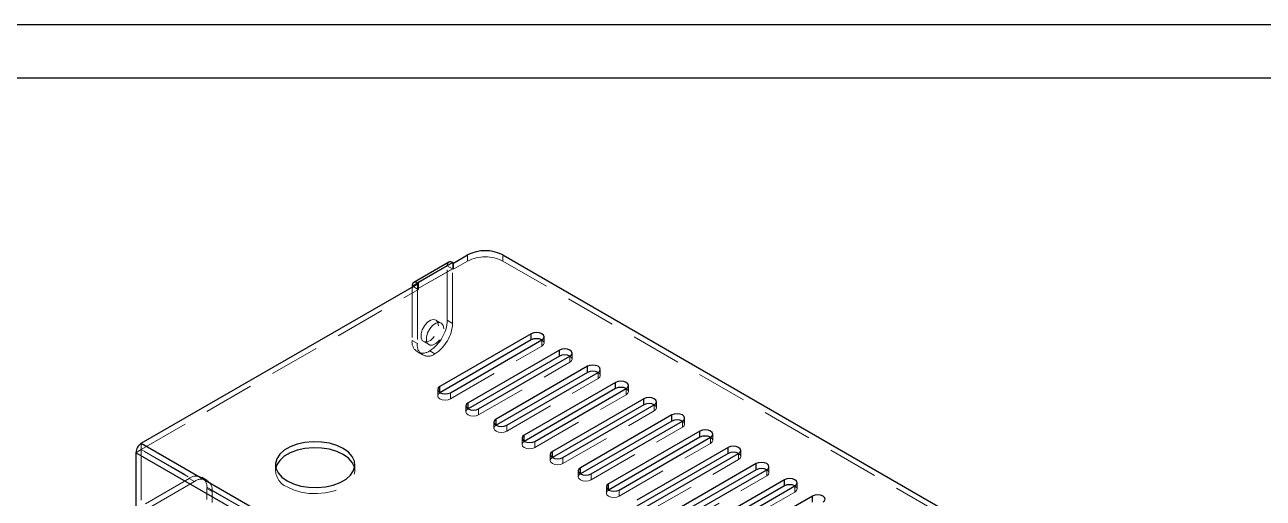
# Model space of a CAD drawing. Header units: millimetres. Extents: x 20 to 1161, y 26 to 820.
# Drawn here: x 922.6 to 1047.2, y 772.3 to 820 of the extents above; entities that cross this region are included whole.
import ezdxf

# ---------------------------------------------------------------- set-up
doc = ezdxf.new("R2010")
doc.units = ezdxf.units.MM
doc.header["$LTSCALE"] = 4
doc.linetypes.add('HIDDEN', pattern=[1.905, 1.27, -0.635])
doc.layers.add('SLD-0', color=7, linetype='Continuous')

msp = doc.modelspace()

# ---------------------------------------------------------------- linework, layer by layer
at = {"layer": 'SLD-0'}
for p, q in [((1160.997, 820), (20, 820)), ((1155.615, 814.618), (25.382, 814.618))]:
    msp.add_line(p, q, dxfattribs=at)
at = {"layer": 'SLD-0', "linetype": 'Continuous', "lineweight": 25}
for p, q in [((965.253, 796.098), (961.718, 794.057)), ((965.641, 796.06), (962.105, 794.019)), ((965.729, 796.009), (965.641, 796.06)), ((965.729, 796.009), (967.143, 796.826)), ((970.679, 796.826), (1117.05, 712.327)), ((934.316, 777.875), (962.194, 793.968)), ((961.646, 793.652), (961.557, 793.703)), ((961.557, 793.703), (961.557, 793.601)), ((962.105, 794.019), (962.194, 793.968)), ((962.105, 793.917), (962.105, 794.019)), ((973.543, 788.886), (964.35, 783.579)), ((973.543, 788.274), (973.543, 788.886)), ((973.543, 788.274), (964.35, 782.967)), ((965.411, 782.967), (974.603, 788.274)), ((976.371, 787.253), (967.179, 781.946)), ((976.371, 786.641), (967.179, 781.334)), ((968.239, 781.334), (977.432, 786.641)), ((976.371, 786.641), (976.371, 787.253)), ((979.2, 785.62), (970.007, 780.314)), ((979.2, 785.008), (970.007, 779.701)), ((971.068, 779.701), (980.26, 785.008)), ((979.2, 785.008), (979.2, 785.62)), ((982.028, 783.987), (972.836, 778.681)), ((982.028, 783.375), (982.028, 783.987)), ((964.35, 782.967), (964.35, 783.579)), ((982.028, 783.375), (972.836, 778.068)), ((973.896, 778.069), (983.089, 783.375)), ((967.179, 781.334), (967.179, 781.946)), ((984.856, 782.355), (975.664, 777.048)), ((984.856, 781.742), (975.664, 776.436)), ((976.725, 776.436), (985.917, 781.742)), ((984.856, 781.742), (984.856, 782.355)), ((970.007, 779.701), (970.007, 780.314)), ((987.685, 780.722), (978.492, 775.415)), ((987.685, 780.109), (978.493, 774.803)), ((979.553, 774.803), (988.746, 780.11)), ((987.685, 780.109), (987.685, 780.722)), ((972.836, 778.069), (972.836, 778.681)), ((990.513, 779.089), (981.321, 773.782)), ((990.513, 778.477), (990.513, 779.089)), ((934.316, 777.875), (1084.223, 691.335)), ((990.513, 778.477), (981.321, 773.17)), ((982.382, 773.17), (991.574, 778.477)), ((993.342, 777.456), (984.149, 772.15)), ((993.342, 776.844), (993.342, 777.456)), ((1083.675, 690.386), (933.768, 776.925)), ((933.768, 776.925), (933.768, 770.495)), ((975.664, 776.436), (975.664, 777.048)), ((993.342, 776.844), (984.149, 771.537)), ((985.21, 771.537), (994.402, 776.844)), ((978.492, 774.803), (978.492, 775.415)), ((996.17, 775.823), (986.978, 770.517)), ((996.17, 775.211), (986.978, 769.904)), ((988.038, 769.904), (997.231, 775.211)), ((996.17, 775.211), (996.17, 775.823)), ((981.321, 773.17), (981.321, 773.782)), ((998.999, 774.191), (989.806, 768.884)), ((998.999, 773.578), (998.999, 774.191)), ((998.999, 773.578), (989.806, 768.272)), ((990.867, 768.272), (1000.059, 773.578)), ((1001.827, 772.558), (992.635, 767.251)), ((1001.827, 771.945), (1001.827, 772.558))]:
    msp.add_line(p, q, dxfattribs=at)
at = {"layer": 'SLD-0', "linetype": 'HIDDEN', "lineweight": 18}
for p, q in [((965.641, 795.448), (965.641, 796.06)), ((965.729, 795.397), (967.143, 796.213)), ((967.143, 796.826), (967.143, 796.213)), ((970.679, 796.213), (970.679, 796.826)), ((970.679, 796.213), (1117.05, 711.715)), ((965.093, 795.744), (961.557, 793.703)), ((965.628, 795.449), (962.093, 793.408)), ((965.641, 795.448), (962.105, 793.407)), ((965.623, 795.438), (965.093, 795.744)), ((965.093, 790.252), (965.093, 795.744)), ((965.623, 789.946), (965.623, 795.438)), ((965.729, 795.397), (965.641, 795.448)), ((965.729, 795.397), (965.729, 796.009)), ((961.557, 793.601), (961.557, 788.211)), ((962.088, 793.396), (961.646, 793.652)), ((962.105, 793.407), (962.105, 793.917)), ((962.194, 793.356), (962.194, 793.968)), ((934.316, 777.262), (962.194, 793.356)), ((962.088, 793.396), (962.105, 793.407)), ((962.088, 793.396), (962.088, 787.905)), ((962.105, 793.407), (962.194, 793.356)), ((964.48, 789.968), (963.95, 790.274)), ((965.623, 789.946), (965.093, 790.252)), ((961.557, 788.211), (962.088, 787.905)), ((962.7, 788.109), (963.23, 787.802)), ((965.411, 782.355), (974.603, 787.661)), ((974.603, 787.661), (974.603, 788.274)), ((974.823, 787.967), (974.823, 788.58)), ((962.075, 787.067), (962.605, 786.761)), ((963.325, 787.191), (963.855, 786.884)), ((977.432, 786.028), (977.432, 786.641)), ((977.651, 786.335), (977.651, 786.947)), ((968.239, 780.722), (977.432, 786.028)), ((980.26, 784.396), (980.26, 785.008)), ((980.48, 784.702), (980.48, 785.314)), ((971.068, 779.089), (980.26, 784.396)), ((983.308, 783.069), (983.308, 783.681)), ((964.131, 783.273), (964.131, 782.661)), ((964.35, 782.967), (964.35, 782.967)), ((964.35, 782.967), (964.35, 782.967)), ((965.411, 782.355), (965.411, 782.967)), ((973.896, 777.456), (983.089, 782.763)), ((983.089, 782.763), (983.089, 783.375)), ((966.959, 781.64), (966.959, 781.028)), ((967.179, 781.334), (967.179, 781.334)), ((967.179, 781.334), (967.179, 781.334)), ((968.239, 780.722), (968.239, 781.334)), ((976.725, 775.823), (985.917, 781.13)), ((985.917, 781.13), (985.917, 781.742)), ((986.137, 781.436), (986.137, 782.049)), ((969.788, 780.008), (969.788, 779.395)), ((988.746, 779.497), (988.746, 780.11)), ((988.965, 779.803), (988.965, 780.416)), ((970.007, 779.701), (970.007, 779.701)), ((970.007, 779.701), (970.007, 779.701)), ((971.068, 779.089), (971.068, 779.701)), ((979.553, 774.19), (988.746, 779.497)), ((991.794, 778.17), (991.794, 778.783)), ((934.316, 777.262), (934.316, 777.875)), ((972.616, 778.375), (972.616, 777.762)), ((972.836, 778.068), (972.836, 778.069)), ((972.836, 778.068), (972.836, 778.068)), ((973.896, 777.456), (973.896, 778.069)), ((982.382, 772.558), (991.574, 777.864)), ((991.574, 777.864), (991.574, 778.477)), ((934.298, 777.232), (933.768, 776.925)), ((1084.205, 690.692), (934.298, 777.232)), ((934.298, 777.232), (934.298, 770.801)), ((934.316, 777.262), (1084.223, 690.723)), ((975.444, 776.742), (975.444, 776.129)), ((975.664, 776.436), (975.664, 776.436)), ((975.664, 776.436), (975.664, 776.436)), ((976.725, 775.823), (976.725, 776.436)), ((985.21, 770.925), (994.402, 776.232)), ((994.402, 776.232), (994.402, 776.844)), ((994.622, 776.538), (994.622, 777.15)), ((947.799, 775.721), (947.799, 775.109)), ((955.799, 775.109), (955.799, 775.721)), ((978.273, 775.109), (978.273, 774.497)), ((997.231, 774.599), (997.231, 775.211)), ((997.45, 774.905), (997.45, 775.517)), ((939.142, 774.332), (933.768, 771.23)), ((939.672, 774.026), (934.21, 770.873)), ((939.672, 774.026), (939.142, 774.332)), ((940.922, 774.15), (940.392, 774.456)), ((978.492, 774.803), (978.492, 774.803)), ((978.493, 774.803), (978.492, 774.803)), ((979.553, 774.19), (979.553, 774.803)), ((988.038, 769.292), (997.231, 774.599)), ((1000.279, 773.272), (1000.279, 773.884)), ((940.91, 773.311), (941.44, 773.005)), ((940.91, 711.254), (940.91, 773.311)), ((941.44, 710.948), (941.44, 773.005)), ((981.101, 773.476), (981.101, 772.864)), ((981.321, 773.17), (981.321, 773.17)), ((981.321, 773.17), (981.321, 773.17)), ((982.382, 772.558), (982.382, 773.17)), ((990.867, 767.659), (1000.059, 772.966)), ((1000.059, 772.966), (1000.059, 773.578))]:
    msp.add_line(p, q, dxfattribs=at)
at = {"layer": 'SLD-0', "linetype": 'HIDDEN', "lineweight": 18, "flags": 128}
for points in [[(964.209, 789.701), (964.149, 790.036), (963.978, 790.256), (963.719, 790.332), (963.407, 790.254), (963.083, 790.033), (962.792, 789.698), (962.574, 789.295), (962.456, 788.877), (962.456, 788.502), (962.574, 788.22), (962.792, 788.069), (963.083, 788.07), (963.407, 788.222), (963.719, 788.505), (963.978, 788.881), (964.149, 789.298), (964.209, 789.701)], [(964.739, 789.395), (964.68, 789.729), (964.509, 789.95), (964.249, 790.026), (963.937, 789.948), (963.613, 789.727), (963.323, 789.392), (963.104, 788.988), (962.987, 788.571), (962.987, 788.196), (963.104, 787.914), (963.323, 787.763), (963.613, 787.764), (963.937, 787.916), (964.249, 788.199), (964.509, 788.574), (964.68, 788.992), (964.739, 789.395)], [(974.603, 787.661), (974.766, 787.802), (974.823, 787.967), (974.766, 788.133), (974.603, 788.274), (974.603, 788.274)], [(977.432, 786.028), (977.594, 786.169), (977.651, 786.335), (977.594, 786.5), (977.432, 786.641), (977.432, 786.641)], [(980.26, 784.396), (980.423, 784.536), (980.48, 784.702), (980.423, 784.867), (980.26, 785.008), (980.26, 785.008)], [(964.35, 782.967), (964.188, 782.826), (964.131, 782.661), (964.188, 782.495), (964.35, 782.355), (964.594, 782.261), (964.881, 782.228), (965.168, 782.261), (965.411, 782.355)], [(983.089, 782.763), (983.251, 782.903), (983.308, 783.069), (983.251, 783.235), (983.089, 783.375), (983.089, 783.375)], [(967.179, 781.334), (967.016, 781.194), (966.959, 781.028), (967.016, 780.862), (967.179, 780.722), (967.422, 780.628), (967.709, 780.595), (967.996, 780.628), (968.239, 780.722)], [(985.917, 781.13), (986.08, 781.27), (986.137, 781.436), (986.08, 781.602), (985.917, 781.742), (985.917, 781.742)], [(988.746, 779.497), (988.908, 779.638), (988.965, 779.803), (988.908, 779.969), (988.746, 780.109), (988.745, 780.11)], [(970.007, 779.701), (969.845, 779.561), (969.788, 779.395), (969.845, 779.229), (970.007, 779.089), (970.251, 778.995), (970.538, 778.962), (970.825, 778.995), (971.068, 779.089)], [(972.836, 778.068), (972.673, 777.928), (972.616, 777.762), (972.673, 777.597), (972.836, 777.456), (973.079, 777.362), (973.366, 777.329), (973.653, 777.362), (973.896, 777.456)], [(991.574, 777.864), (991.737, 778.005), (991.794, 778.17), (991.737, 778.336), (991.574, 778.477), (991.574, 778.477)], [(975.664, 776.436), (975.501, 776.295), (975.444, 776.129), (975.501, 775.964), (975.664, 775.823), (975.907, 775.729), (976.194, 775.697), (976.481, 775.729), (976.725, 775.823)], [(994.402, 776.232), (994.565, 776.372), (994.622, 776.538), (994.565, 776.703), (994.402, 776.844), (994.402, 776.844)], [(948.971, 773.476), (949.621, 773.172), (950.366, 772.953), (951.173, 772.828), (952.009, 772.803), (952.834, 772.878), (953.615, 773.051), (954.316, 773.314), (954.908, 773.656), (955.363, 774.061), (955.663, 774.511), (955.794, 774.988), (955.764, 775.415)], [(997.231, 774.599), (997.393, 774.739), (997.45, 774.905), (997.393, 775.071), (997.231, 775.211), (997.231, 775.211)], [(978.492, 774.803), (978.33, 774.662), (978.273, 774.497), (978.33, 774.331), (978.492, 774.19), (978.736, 774.097), (979.023, 774.064), (979.31, 774.097), (979.553, 774.19)], [(981.321, 773.17), (981.158, 773.03), (981.101, 772.864), (981.158, 772.698), (981.321, 772.558), (981.564, 772.464), (981.851, 772.431), (982.138, 772.464), (982.382, 772.558)], [(1000.059, 772.966), (1000.222, 773.106), (1000.279, 773.272), (1000.222, 773.438), (1000.059, 773.578), (1000.059, 773.578)]]:
    msp.add_lwpolyline(points, dxfattribs=at)
at = {"layer": 'SLD-0', "linetype": 'Continuous', "lineweight": 25, "flags": 128}
for points in [[(974.603, 788.274), (974.766, 788.414), (974.823, 788.58), (974.766, 788.745), (974.603, 788.886), (974.36, 788.98), (974.073, 789.013), (973.786, 788.98), (973.543, 788.886)], [(977.432, 786.641), (977.594, 786.781), (977.651, 786.947), (977.594, 787.113), (977.432, 787.253), (977.189, 787.347), (976.901, 787.38), (976.614, 787.347), (976.371, 787.253)], [(980.26, 785.008), (980.423, 785.148), (980.48, 785.314), (980.423, 785.48), (980.26, 785.62), (980.017, 785.714), (979.73, 785.747), (979.443, 785.714), (979.2, 785.62)], [(983.089, 783.375), (983.251, 783.516), (983.308, 783.681), (983.251, 783.847), (983.089, 783.987), (982.845, 784.081), (982.558, 784.114), (982.271, 784.081), (982.028, 783.987)], [(964.35, 783.579), (964.188, 783.439), (964.131, 783.273), (964.188, 783.107), (964.35, 782.967), (964.594, 782.873), (964.881, 782.84), (965.168, 782.873), (965.411, 782.967)], [(985.917, 781.742), (986.08, 781.883), (986.137, 782.049), (986.08, 782.214), (985.917, 782.355), (985.674, 782.449), (985.387, 782.481), (985.1, 782.449), (984.856, 782.355)], [(967.179, 781.946), (967.016, 781.806), (966.959, 781.64), (967.016, 781.475), (967.179, 781.334), (967.422, 781.24), (967.709, 781.207), (967.996, 781.24), (968.239, 781.334)], [(970.007, 780.314), (969.845, 780.173), (969.788, 780.008), (969.845, 779.842), (970.007, 779.701), (970.251, 779.607), (970.538, 779.575), (970.825, 779.607), (971.068, 779.701)], [(988.746, 780.11), (988.908, 780.25), (988.965, 780.416), (988.908, 780.581), (988.746, 780.722), (988.502, 780.816), (988.215, 780.849), (987.928, 780.816), (987.685, 780.722)], [(972.836, 778.681), (972.673, 778.54), (972.616, 778.375), (972.673, 778.209), (972.836, 778.069), (973.079, 777.975), (973.366, 777.942), (973.653, 777.975), (973.896, 778.069)], [(991.574, 778.477), (991.737, 778.617), (991.794, 778.783), (991.737, 778.949), (991.574, 779.089), (991.331, 779.183), (991.044, 779.216), (990.757, 779.183), (990.513, 779.089)], [(948.971, 774.089), (949.621, 773.785), (950.366, 773.566), (951.173, 773.441), (952.009, 773.415), (952.834, 773.491), (953.615, 773.664), (954.316, 773.927), (954.908, 774.268), (955.363, 774.673), (955.663, 775.124), (955.794, 775.601), (955.75, 776.083), (955.534, 776.549), (955.154, 776.979), (954.628, 777.354), (953.978, 777.658), (953.233, 777.877), (952.425, 778.002), (951.59, 778.027), (950.764, 777.952), (949.983, 777.779), (949.282, 777.516), (948.691, 777.175), (948.235, 776.77), (947.936, 776.319), (947.805, 775.842), (947.848, 775.36), (948.065, 774.894), (948.445, 774.464), (948.971, 774.089)], [(955.764, 775.415), (955.75, 775.47), (955.534, 775.936), (955.154, 776.367), (954.628, 776.742), (953.978, 777.046), (953.233, 777.265), (952.425, 777.39), (951.59, 777.415), (950.764, 777.339), (949.983, 777.166), (949.282, 776.904), (948.691, 776.562), (948.235, 776.157), (947.936, 775.707), (947.835, 775.415)], [(994.402, 776.844), (994.565, 776.984), (994.622, 777.15), (994.565, 777.316), (994.402, 777.456), (994.159, 777.55), (993.872, 777.583), (993.585, 777.55), (993.342, 777.456)], [(975.664, 777.048), (975.501, 776.908), (975.444, 776.742), (975.501, 776.576), (975.664, 776.436), (975.907, 776.342), (976.194, 776.309), (976.481, 776.342), (976.725, 776.436)], [(978.492, 775.415), (978.33, 775.275), (978.273, 775.109), (978.33, 774.943), (978.492, 774.803), (978.736, 774.709), (979.023, 774.676), (979.31, 774.709), (979.553, 774.803)], [(997.231, 775.211), (997.393, 775.352), (997.45, 775.517), (997.393, 775.683), (997.231, 775.823), (996.987, 775.917), (996.7, 775.95), (996.413, 775.917), (996.17, 775.823)], [(981.321, 773.782), (981.158, 773.642), (981.101, 773.476), (981.158, 773.311), (981.321, 773.17), (981.564, 773.076), (981.851, 773.043), (982.138, 773.076), (982.382, 773.17)], [(1000.059, 773.578), (1000.222, 773.719), (1000.279, 773.884), (1000.222, 774.05), (1000.059, 774.191), (999.816, 774.284), (999.529, 774.317), (999.242, 774.284), (998.999, 774.191)], [(1002.888, 771.945), (1003.05, 772.086), (1003.107, 772.252), (1003.05, 772.417), (1002.888, 772.558), (1002.644, 772.652), (1002.357, 772.685), (1002.07, 772.652), (1001.827, 772.558)]]:
    msp.add_lwpolyline(points, dxfattribs=at)
at = {"layer": 'SLD-0', "linetype": 'HIDDEN', "lineweight": 18}
for centre, radius, start, end in [((965.461, 795.791), 0.372, 124.05635, 187.25583), ((968.911, 792.801), 3.843, 62.60967, 117.39033), ((965.634, 795.439), 0.0109, 50.79671, 189.21404), ((962.098, 793.398), 0.0109, 50.79671, 189.21404), ((961.255, 790.427), 3.842, 302.60548, 357.39452), ((961.785, 790.121), 3.842, 302.60548, 357.39452), ((962.635, 788.037), 1.092, 170.78596, 309.20329), ((963.165, 787.73), 1.092, 170.78596, 309.20329), ((934.337, 777.23), 0.0384, 122.60548, 177.39452), ((949.677, 775.192), 1.855, 173.09587, 247.64403), ((939.832, 773.486), 1.092, 350.78596, 129.20329), ((940.362, 773.18), 1.092, 350.78596, 129.20329)]:
    msp.add_arc(centre, radius, start, end, dxfattribs=at)
at = {"layer": 'SLD-0', "linetype": 'Continuous', "lineweight": 25}
for centre, radius, start, end in [((965.414, 795.743), 0.39, 54.38242, 114.30712), ((968.911, 793.414), 3.843, 62.60967, 117.39033), ((961.891, 793.757), 0.338, 50.79671, 189.21404), ((974.073, 787.25), 1.153, 62.6154, 117.38998), ((976.901, 785.617), 1.153, 62.6154, 117.38998), ((979.73, 783.984), 1.153, 62.6154, 117.38998), ((982.558, 782.352), 1.153, 62.6154, 117.38998), ((985.387, 780.719), 1.153, 62.6154, 117.38998), ((988.215, 779.086), 1.153, 62.6154, 117.38998), ((934.958, 776.871), 1.191, 122.60548, 177.39452), ((991.044, 777.453), 1.153, 62.6154, 117.38998), ((993.872, 775.82), 1.153, 62.6154, 117.38998), ((996.7, 774.187), 1.153, 62.6154, 117.38998), ((999.529, 772.555), 1.153, 62.6154, 117.38998)]:
    msp.add_arc(centre, radius, start, end, dxfattribs=at)

doc.saveas('drawing.dxf')
